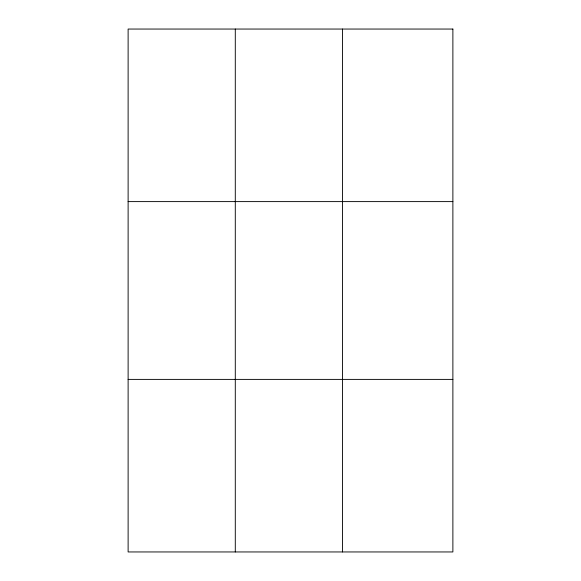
<?xml version="1.0" encoding="UTF-8"?>
<svg xmlns="http://www.w3.org/2000/svg" width="581" height="581" viewBox="0 0 581 581"><rect width="100%" height="100%" fill="white"/><g stroke="black" fill="none" stroke-linecap="round" stroke-linejoin="round"><path stroke-width="0.87" d="M235.29 551.95L235.29 29.05M342.463 551.95L342.463 29.05M128.118 201.607L452.882 201.607M128.118 379.393L452.882 379.393M452.882 29.05L452.882 551.95L128.118 551.95L128.118 29.05L452.882 29.05"/></g></svg>
